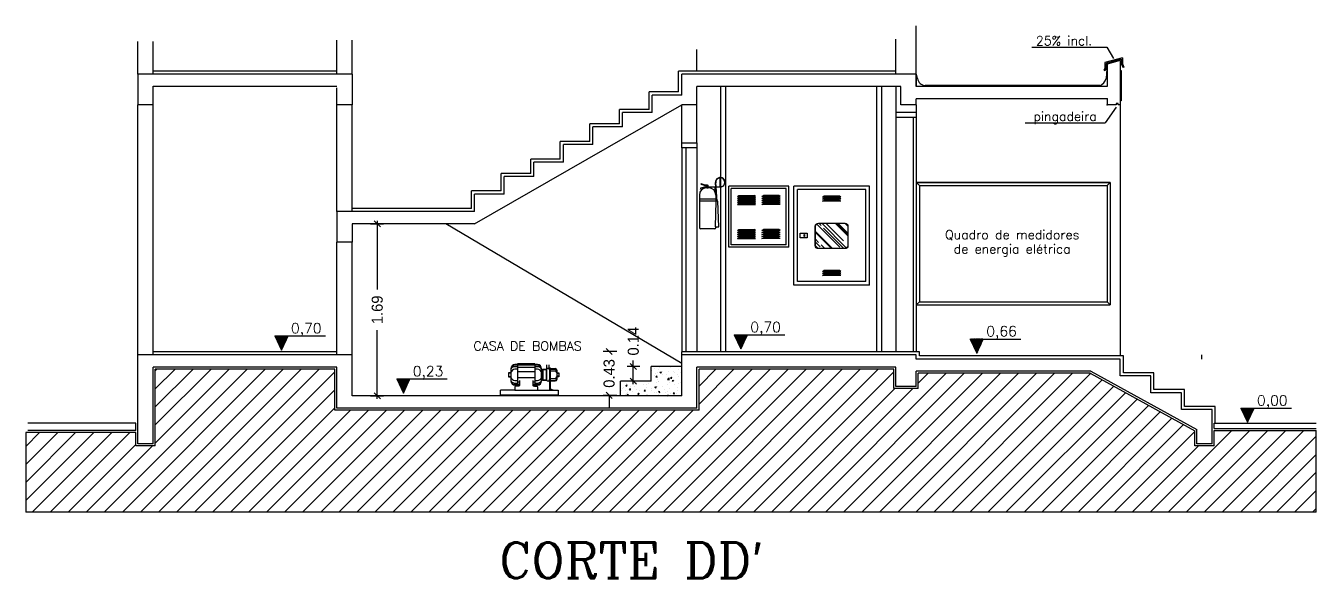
# Model space of a CAD drawing. Extents: x -18 to 75.6, y 22.6 to 43.7.
# Drawn here: x 12.22 to 24.87, y 24.54 to 29.95 of the extents above; entities that cross this region are included whole.
import ezdxf
from ezdxf.enums import TextEntityAlignment as Align

# ---------------------------------------------------------------- set-up
doc = ezdxf.new("R2010")
doc.units = 0
doc.header["$LTSCALE"] = 2
doc.layers.get('0').update_dxf_attribs({"linetype": 'CONTINUOUS'})
doc.layers.get('DEFPOINTS').update_dxf_attribs({"linetype": 'CONTINUOUS'})
for name, color, linetype in [('CONCRETO', 5, 'CONTINUOUS'), ('COTAS', 244, 'CONTINUOUS'), ('EQUIPAMENTOS', 1, 'CONTINUOUS'), ('ESQUADRIAS', 244, 'CONTINUOUS'), ('LAJE', 1, 'CONTINUOUS'), ('PAREDE', 7, 'CONTINUOUS'), ('PAREDECORTE', 3, 'CONTINUOUS'), ('PISO', 30, 'CONTINUOUS'), ('TELHADO', 30, 'CONTINUOUS'), ('TERRENOEMCORTE', 244, 'CONTINUOUS'), ('TEXTO', 1, 'CONTINUOUS'), ('VISTAL', 30, 'CONTINUOUS')]:
    doc.layers.add(name, color=color, linetype=linetype)
doc.styles.add('ROMANC', font='ROMANC.SHX')
doc.dimstyles.get("Standard").update_dxf_attribs({"dimtxt": 0.18, "dimasz": 0.18, "dimexe": 0.18, "dimexo": 0.0625, "dimgap": 0.09, "dimtad": 0, "dimtih": 1, "dimtoh": 1, "dimdec": 4, "dimzin": 0, "dimtxsty": 'STANDARD', "dimcen": 0.09, "dimazin": 3, "dimtfac": 1, "dimtdec": 4, "dimtofl": 0, "dimtmove": 0, "dimatfit": 3, "dimtolj": 1, "dimtzin": 0})

# ---------------------------------------------------------------- blocks, each defined once
blk = doc.blocks.new('*X3')
at = {"color": 0}
for p, q in [((191.8346, 96.81), (191.8357, 96.8112)), ((191.8352, 96.8088), (191.8375, 96.8112)), ((191.8357, 96.8076), (191.8392, 96.8112)), ((191.8363, 96.8064), (191.841, 96.8112)), ((191.8369, 96.8052), (191.8428, 96.8112)), ((191.8374, 96.804), (191.8445, 96.8112)), ((191.838, 96.8028), (191.8463, 96.8112)), ((191.8386, 96.8016), (191.8481, 96.8112)), ((191.8391, 96.8004), (191.8498, 96.8112)), ((191.8397, 96.7992), (191.8516, 96.8112)), ((191.8403, 96.798), (191.8534, 96.8112)), ((191.8408, 96.7968), (191.8551, 96.8112)), ((191.8414, 96.7956), (191.8569, 96.8112)), ((191.842, 96.7944), (191.8587, 96.8112)), ((191.8425, 96.7932), (191.8605, 96.8112)), ((191.8431, 96.792), (191.8622, 96.8112)), ((191.8436, 96.7908), (191.864, 96.8112)), ((191.8442, 96.7896), (191.8658, 96.8112)), ((191.8448, 96.7884), (191.8675, 96.8112)), ((191.8453, 96.7872), (191.8693, 96.8112)), ((191.8459, 96.786), (191.8711, 96.8112)), ((191.8465, 96.7848), (191.8728, 96.8112)), ((191.847, 96.7836), (191.8746, 96.8112)), ((191.8476, 96.7824), (191.8764, 96.8112)), ((191.8482, 96.7812), (191.8781, 96.8112)), ((191.8487, 96.78), (191.8799, 96.8112)), ((191.8493, 96.7788), (191.8817, 96.8112)), ((191.8499, 96.7776), (191.8834, 96.8112)), ((191.8504, 96.7764), (191.8852, 96.8112)), ((191.851, 96.7752), (191.887, 96.8112)), ((191.8516, 96.774), (191.8887, 96.8112)), ((191.8521, 96.7728), (191.8905, 96.8112)), ((191.8527, 96.7716), (191.8923, 96.8112)), ((191.8533, 96.7704), (191.894, 96.8112)), ((191.8538, 96.7692), (191.8958, 96.8112)), ((191.8544, 96.768), (191.8976, 96.8112)), ((191.855, 96.7668), (191.8972, 96.809)), ((191.8555, 96.7656), (191.8957, 96.8057)), ((191.8561, 96.7644), (191.8942, 96.8025)), ((191.8567, 96.7632), (191.8927, 96.7992)), ((191.8572, 96.762), (191.8913, 96.796)), ((191.8578, 96.7608), (191.8898, 96.7928)), ((191.8584, 96.7596), (191.8883, 96.7895)), ((191.8589, 96.7584), (191.8868, 96.7863)), ((191.8595, 96.7572), (191.8853, 96.783)), ((191.8601, 96.756), (191.8839, 96.7798)), ((191.8606, 96.7548), (191.8824, 96.7765)), ((191.8612, 96.7536), (191.8809, 96.7733)), ((191.8618, 96.7524), (191.8794, 96.77)), ((191.8623, 96.7512), (191.8779, 96.7668)), ((191.8629, 96.75), (191.8765, 96.7635)), ((191.8635, 96.7488), (191.875, 96.7603)), ((191.864, 96.7476), (191.8735, 96.757)), ((191.8646, 96.7464), (191.872, 96.7538)), ((191.8652, 96.7452), (191.8705, 96.7505)), ((191.8657, 96.744), (191.8691, 96.7473)), ((191.8663, 96.7428), (191.8676, 96.744))]:
    blk.add_line(p, q, dxfattribs=at)
blk = doc.blocks.new('*X1')
at = {"color": 0, "linetype": 'CONTINUOUS', "ltscale": 0.25}
for p, q in [((123.186, -120.782), (123.353, -120.949)), ((123.186, -120.792), (123.343, -120.949)), ((123.197, -120.708), (123.425, -120.936)), ((123.218, -120.702), (123.24, -120.724)), ((123.247, -120.702), (123.49, -120.944)), ((123.264, -120.748), (123.465, -120.949)), ((123.286, -120.702), (123.459, -120.875)), ((123.38, -120.702), (123.503, -120.824)), ((123.389, -120.702), (123.503, -120.816)), ((123.406, -120.702), (123.503, -120.799)), ((123.475, -120.702), (123.503, -120.73)), ((123.186, -120.858), (123.217, -120.889)), ((123.186, -120.886), (123.232, -120.932)), ((123.186, -120.923), (123.211, -120.949)), ((123.24, -120.912), (123.277, -120.949))]:
    blk.add_line(p, q, dxfattribs=at)
blk = doc.blocks.new('*X36')
at = {"color": 0, "ltscale": 0.2}
for p, q in [((18.356, 26.571), (18.356, 26.571)), ((18.385, 26.597), (18.385, 26.597)), ((18.427, 26.582), (18.427, 26.582)), ((18.435, 26.604), (18.435, 26.604)), ((18.463, 26.567), (18.463, 26.567)), ((18.51, 26.614), (18.51, 26.614)), ((18.516, 26.568), (18.516, 26.568)), ((18.543, 26.602), (18.543, 26.602)), ((18.62, 26.583), (18.62, 26.583)), ((18.105, 26.447), (18.105, 26.447)), ((18.206, 26.46), (18.206, 26.46)), ((18.279, 26.44), (18.279, 26.44)), ((18.302, 26.443), (18.302, 26.443)), ((18.316, 26.47), (18.316, 26.47)), ((18.329, 26.446), (18.329, 26.446)), ((18.382, 26.525), (18.382, 26.525)), ((18.397, 26.512), (18.407, 26.524)), ((18.397, 26.512), (18.409, 26.511)), ((18.398, 26.544), (18.398, 26.544)), ((18.405, 26.456), (18.405, 26.456)), ((18.409, 26.511), (18.407, 26.524)), ((18.413, 26.489), (18.413, 26.489)), ((18.415, 26.555), (18.415, 26.555)), ((18.418, 26.463), (18.418, 26.463)), ((18.423, 26.465), (18.423, 26.465)), ((18.437, 26.558), (18.451, 26.563)), ((18.437, 26.558), (18.447, 26.551)), ((18.447, 26.551), (18.451, 26.563)), ((18.458, 26.535), (18.458, 26.535)), ((18.505, 26.54), (18.505, 26.54)), ((18.512, 26.489), (18.527, 26.505)), ((18.512, 26.489), (18.529, 26.486)), ((18.514, 26.502), (18.514, 26.502)), ((18.529, 26.486), (18.527, 26.505)), ((18.53, 26.461), (18.53, 26.461)), ((18.531, 26.473), (18.531, 26.473)), ((18.535, 26.483), (18.535, 26.483)), ((18.54, 26.5), (18.55, 26.511)), ((18.54, 26.5), (18.552, 26.499)), ((18.552, 26.499), (18.55, 26.511)), ((18.556, 26.477), (18.57, 26.482)), ((18.556, 26.477), (18.566, 26.47)), ((18.566, 26.47), (18.57, 26.482)), ((18.57, 26.562), (18.57, 26.562)), ((18.582, 26.479), (18.582, 26.479)), ((18.583, 26.439), (18.583, 26.439)), ((18.584, 26.552), (18.584, 26.552)), ((18.612, 26.535), (18.612, 26.535)), ((18.615, 26.45), (18.615, 26.45)), ((18.618, 26.517), (18.618, 26.517)), ((18.634, 26.558), (18.634, 26.558)), ((18.637, 26.456), (18.637, 26.456)), ((18.064, 26.376), (18.064, 26.376)), ((18.068, 26.403), (18.068, 26.403)), ((18.077, 26.413), (18.077, 26.413)), ((18.1, 26.344), (18.1, 26.344)), ((18.101, 26.429), (18.115, 26.434)), ((18.101, 26.429), (18.111, 26.422)), ((18.103, 26.38), (18.103, 26.38)), ((18.106, 26.35), (18.106, 26.35)), ((18.111, 26.422), (18.115, 26.434)), ((18.112, 26.328), (18.127, 26.343)), ((18.116, 26.359), (18.116, 26.359)), ((18.129, 26.328), (18.127, 26.343)), ((18.138, 26.387), (18.148, 26.399)), ((18.138, 26.387), (18.15, 26.386)), ((18.15, 26.386), (18.148, 26.399)), ((18.153, 26.423), (18.153, 26.423)), ((18.171, 26.372), (18.171, 26.372)), ((18.185, 26.423), (18.185, 26.423)), ((18.204, 26.393), (18.204, 26.393)), ((18.213, 26.345), (18.213, 26.345)), ((18.22, 26.348), (18.234, 26.353)), ((18.22, 26.348), (18.23, 26.341)), ((18.227, 26.361), (18.227, 26.361)), ((18.23, 26.341), (18.234, 26.353)), ((18.233, 26.379), (18.233, 26.379)), ((18.277, 26.367), (18.277, 26.367)), ((18.277, 26.367), (18.277, 26.367)), ((18.281, 26.375), (18.291, 26.386)), ((18.281, 26.375), (18.293, 26.374)), ((18.293, 26.374), (18.291, 26.386)), ((18.305, 26.341), (18.305, 26.341)), ((18.308, 26.408), (18.308, 26.408)), ((18.319, 26.341), (18.319, 26.341)), ((18.35, 26.399), (18.35, 26.399)), ((18.353, 26.377), (18.353, 26.377)), ((18.384, 26.363), (18.384, 26.363)), ((18.388, 26.412), (18.402, 26.418)), ((18.388, 26.412), (18.398, 26.406)), ((18.398, 26.406), (18.402, 26.418)), ((18.408, 26.356), (18.408, 26.356)), ((18.41, 26.422), (18.41, 26.422)), ((18.425, 26.362), (18.434, 26.374)), ((18.425, 26.362), (18.437, 26.361)), ((18.426, 26.336), (18.426, 26.336)), ((18.426, 26.329), (18.426, 26.329)), ((18.437, 26.361), (18.434, 26.374)), ((18.466, 26.419), (18.466, 26.419)), ((18.479, 26.394), (18.479, 26.394)), ((18.491, 26.358), (18.491, 26.358)), ((18.508, 26.332), (18.522, 26.337)), ((18.508, 26.332), (18.514, 26.328)), ((18.509, 26.368), (18.509, 26.368)), ((18.511, 26.435), (18.511, 26.435)), ((18.518, 26.328), (18.522, 26.337)), ((18.529, 26.401), (18.529, 26.401)), ((18.533, 26.332), (18.533, 26.332)), ((18.543, 26.349), (18.543, 26.349)), ((18.552, 26.332), (18.552, 26.332)), ((18.568, 26.349), (18.578, 26.361)), ((18.568, 26.349), (18.58, 26.348)), ((18.58, 26.348), (18.578, 26.361)), ((18.598, 26.354), (18.598, 26.354)), ((18.605, 26.411), (18.605, 26.411)), ((18.613, 26.383), (18.613, 26.383))]:
    blk.add_line(p, q, dxfattribs=at)
blk = doc.blocks.new('_OBLIQUE')
at = {"color": 0, "linetype": 'BYBLOCK'}
blk.add_line((-0.5, -0.5), (0.5, 0.5), dxfattribs=at)
blk = doc.blocks.new('*D37')
at = {"color": 244, "linetype": 'BYBLOCK', "ltscale": 0.2}
for p, q in [((17.51, 26.614), (17.387, 26.614)), ((17.447, 26.614), (17.447, 26.674)), ((17.447, 26.441), (17.447, 26.614)), ((17.51, 26.471), (17.387, 26.471))]:
    blk.add_line(p, q, dxfattribs=at)
at = {"layer": 'DEFPOINTS', "color": 0, "linetype": 'BYBLOCK', "ltscale": 0.2}
for p in [(17.447, 26.614), (18.35, 26.614), (18.35, 26.471)]:
    blk.add_point(p, dxfattribs=at)
at = {"color": 244, "linetype": 'BYBLOCK', "ltscale": 0.2, "xscale": 0.06, "yscale": 0.06, "zscale": 0.06}
for p, rotation in [((17.447, 26.614), 90), ((17.447, 26.471), 270)]:
    blk.add_blockref('_OBLIQUE', p, dxfattribs=dict(at, rotation=rotation))
at = {"color": 30, "linetype": 'BYBLOCK', "ltscale": 0.2, "insert": (17.447, 26.863), "char_height": 0.108, "attachment_point": 5, "rotation": 90}
blk.add_mtext('\\A1;0.14', dxfattribs=at)
blk = doc.blocks.new('*D38')
at = {"color": 244, "linetype": 'BYBLOCK', "ltscale": 0.2}
for p, q in [((17.81, 26.758), (17.673, 26.758)), ((17.733, 26.758), (17.733, 26.758)), ((17.81, 26.328), (17.673, 26.328)), ((17.733, 26.328), (17.733, 26.208))]:
    blk.add_line(p, q, dxfattribs=at)
at = {"layer": 'DEFPOINTS', "color": 0, "linetype": 'BYBLOCK', "ltscale": 0.2}
for p in [(18.65, 26.758), (17.733, 26.328), (18.65, 26.328)]:
    blk.add_point(p, dxfattribs=at)
at = {"color": 244, "linetype": 'BYBLOCK', "ltscale": 0.2, "xscale": 0.06, "yscale": 0.06, "zscale": 0.06}
for p, rotation in [((17.733, 26.758), 270), ((17.733, 26.328), 90)]:
    blk.add_blockref('_OBLIQUE', p, dxfattribs=dict(at, rotation=rotation))
at = {"color": 30, "linetype": 'BYBLOCK', "ltscale": 0.2, "insert": (17.733, 26.543), "char_height": 0.108, "attachment_point": 5, "rotation": 90}
blk.add_mtext('\\A1;0.43', dxfattribs=at)
blk = doc.blocks.new('*D39')
at = {"color": 244, "linetype": 'BYBLOCK', "ltscale": 0.2}
for p, q in [((16.26, 28.013), (16.385, 28.013)), ((16.325, 28.043), (16.325, 27.368)), ((16.325, 26.298), (16.325, 26.972)), ((16.26, 26.328), (16.385, 26.328))]:
    blk.add_line(p, q, dxfattribs=at)
at = {"layer": 'DEFPOINTS', "color": 0, "linetype": 'BYBLOCK', "ltscale": 0.2}
for p in [(15.42, 28.013), (15.42, 26.328), (16.325, 26.328)]:
    blk.add_point(p, dxfattribs=at)
at = {"color": 244, "linetype": 'BYBLOCK', "ltscale": 0.2, "xscale": 0.06, "yscale": 0.06, "zscale": 0.06}
for p, rotation in [((16.325, 28.013), 90), ((16.325, 26.328), 270)]:
    blk.add_blockref('_OBLIQUE', p, dxfattribs=dict(at, rotation=rotation))
at = {"color": 30, "linetype": 'BYBLOCK', "ltscale": 0.2, "insert": (16.325, 27.17), "char_height": 0.108, "attachment_point": 5, "rotation": 90}
blk.add_mtext('\\A1;1.69', dxfattribs=at)
blk = doc.blocks.new('*X42')
at = {"color": 0, "ltscale": 0.2}
for p, q in [((12.99, 25.188), (14.39, 26.588)), ((13.167, 25.188), (14.567, 26.588)), ((13.344, 25.188), (14.744, 26.588)), ((13.49, 25.865), (14.213, 26.588)), ((13.49, 26.042), (14.036, 26.588)), ((13.49, 26.218), (13.86, 26.588)), ((13.49, 26.395), (13.683, 26.588)), ((13.49, 26.572), (13.506, 26.588)), ((13.52, 25.188), (14.92, 26.588)), ((13.697, 25.188), (15.097, 26.588)), ((17.94, 25.188), (19.34, 26.588)), ((18.116, 25.188), (19.516, 26.588)), ((18.293, 25.188), (19.693, 26.588)), ((18.47, 25.188), (19.87, 26.588)), ((18.647, 25.188), (20.047, 26.588)), ((18.82, 26.245), (19.163, 26.588)), ((18.82, 26.421), (18.986, 26.588)), ((18.824, 25.188), (20.224, 26.588)), ((19, 25.188), (20.4, 26.588)), ((19.177, 25.188), (20.577, 26.588)), ((13.874, 25.188), (15.25, 26.564)), ((19.354, 25.188), (20.73, 26.564)), ((19.884, 25.188), (21.244, 26.548)), ((20.061, 25.188), (21.421, 26.548)), ((20.238, 25.188), (21.598, 26.548)), ((20.415, 25.188), (21.775, 26.548)), ((20.591, 25.188), (21.951, 26.548)), ((20.768, 25.188), (22.128, 26.548)), ((20.945, 25.188), (22.305, 26.548)), ((20.97, 26.45), (21.067, 26.548)), ((21.122, 25.188), (22.482, 26.548)), ((21.298, 25.188), (22.658, 26.547)), ((21.475, 25.188), (22.772, 26.484)), ((14.051, 25.188), (15.25, 26.387)), ((19.531, 25.188), (20.741, 26.398)), ((19.707, 25.188), (20.917, 26.398)), ((21.652, 25.188), (22.886, 26.421)), ((21.829, 25.188), (23, 26.358)), ((14.227, 25.188), (15.25, 26.211)), ((14.404, 25.188), (15.404, 26.188)), ((14.581, 25.188), (15.581, 26.188)), ((14.758, 25.188), (15.758, 26.188)), ((14.934, 25.188), (15.934, 26.188)), ((15.111, 25.188), (16.111, 26.188)), ((15.288, 25.188), (16.288, 26.188)), ((15.465, 25.188), (16.465, 26.188)), ((15.642, 25.188), (16.642, 26.188)), ((15.818, 25.188), (16.818, 26.188)), ((15.995, 25.188), (16.995, 26.188)), ((16.172, 25.188), (17.172, 26.188)), ((16.349, 25.188), (17.349, 26.188)), ((16.525, 25.188), (17.525, 26.188)), ((16.702, 25.188), (17.702, 26.188)), ((16.879, 25.188), (17.879, 26.188)), ((17.056, 25.188), (18.056, 26.188)), ((17.233, 25.188), (18.233, 26.188)), ((17.409, 25.188), (18.409, 26.188)), ((17.586, 25.188), (18.586, 26.188)), ((17.763, 25.188), (18.763, 26.188)), ((22.006, 25.188), (23.114, 26.296)), ((22.182, 25.188), (23.228, 26.233)), ((22.359, 25.188), (23.342, 26.17)), ((22.536, 25.188), (23.456, 26.108)), ((12.22, 25.302), (12.886, 25.968)), ((12.22, 25.479), (12.709, 25.968)), ((12.22, 25.655), (12.533, 25.968)), ((12.22, 25.832), (12.356, 25.968)), ((12.283, 25.188), (13.063, 25.968)), ((12.46, 25.188), (13.24, 25.968)), ((22.713, 25.188), (23.57, 26.045)), ((22.889, 25.188), (23.68, 25.979)), ((23.243, 25.188), (24.043, 25.988)), ((23.42, 25.188), (24.22, 25.988)), ((23.597, 25.188), (24.397, 25.988)), ((23.773, 25.188), (24.573, 25.988)), ((23.95, 25.188), (24.75, 25.988)), ((12.636, 25.188), (13.3, 25.852)), ((12.813, 25.188), (13.463, 25.838)), ((23.066, 25.188), (23.716, 25.838)), ((24.127, 25.188), (24.87, 25.931)), ((24.304, 25.188), (24.87, 25.754)), ((24.48, 25.188), (24.87, 25.578)), ((24.657, 25.188), (24.87, 25.401)), ((24.834, 25.188), (24.87, 25.224))]:
    blk.add_line(p, q, dxfattribs=at)

msp = doc.modelspace()

# ---------------------------------------------------------------- linework, layer by layer
at = {"layer": 'CONCRETO', "color": 5, "linetype": 'CONTINUOUS', "ltscale": 0.3}
for p, q in [((22.95, 29.612), (22.82, 29.578)), ((22.95, 29.612), (22.95, 29.178)), ((20.95, 29.478), (20.95, 29.358)), ((22.82, 29.578), (22.82, 29.358)), ((22.82, 29.358), (20.95, 29.358)), ((22.82, 29.238), (20.95, 29.238)), ((22.82, 29.238), (22.82, 29.178)), ((22.91, 29.178), (22.82, 29.178)), ((22.95, 29.178), (22.93, 29.178)), ((16.62, 28.133), (16.62, 28.305))]:
    msp.add_line(p, q, dxfattribs=at)
at = {"layer": 'CONCRETO', "color": 5, "ltscale": 0.2}
for p, q in [((15.42, 29.478), (13.32, 29.478)), ((13.32, 29.478), (13.32, 29.178)), ((15.42, 29.478), (15.42, 29.178)), ((20.95, 29.478), (18.65, 29.478)), ((18.65, 29.275), (18.65, 29.478)), ((20.95, 29.358), (20.95, 29.478)), ((13.47, 29.178), (13.47, 29.361)), ((15.27, 29.358), (13.47, 29.358)), ((20.8, 29.358), (18.8, 29.358)), ((18.8, 29.178), (18.8, 29.358)), ((20.8, 29.178), (20.8, 29.358)), ((15.27, 29.178), (15.27, 29.345)), ((18.65, 29.275), (18.36, 29.275)), ((18.36, 29.103), (18.36, 29.275)), ((20.95, 29.178), (20.95, 29.238)), ((13.47, 29.178), (13.32, 29.178)), ((15.42, 29.178), (15.27, 29.178)), ((16.62, 28.013), (18.65, 29.178)), ((18.36, 29.103), (18.07, 29.103)), ((18.07, 28.962), (18.07, 29.103)), ((18.8, 29.178), (18.65, 29.178)), ((20.75, 29.108), (20.75, 29.058)), ((20.75, 29.108), (20.95, 29.108)), ((20.95, 29.178), (20.8, 29.178)), ((20.95, 29.108), (20.95, 29.058)), ((20.75, 29.058), (20.95, 29.058)), ((18.07, 28.962), (17.78, 28.962)), ((17.78, 28.79), (17.78, 28.962)), ((17.78, 28.79), (17.49, 28.79)), ((17.49, 28.618), (17.49, 28.79)), ((17.49, 28.618), (17.2, 28.618)), ((17.2, 28.477), (17.2, 28.618)), ((17.2, 28.477), (16.91, 28.477)), ((16.91, 28.305), (16.91, 28.477)), ((16.91, 28.305), (16.62, 28.305)), ((16.62, 28.133), (16.62, 28.305)), ((15.27, 28.133), (15.27, 27.833)), ((16.62, 28.133), (15.27, 28.133)), ((16.62, 28.013), (15.42, 28.013)), ((15.42, 28.013), (15.42, 27.833)), ((15.42, 27.833), (15.27, 27.833)), ((13.32, 25.858), (13.32, 26.728)), ((15.42, 26.728), (13.32, 26.728)), ((15.42, 26.328), (15.42, 26.728)), ((20.95, 26.728), (18.65, 26.728)), ((18.65, 26.328), (18.65, 26.728)), ((20.95, 26.688), (20.95, 26.728)), ((23.75, 26.688), (23.75, 26.728)), ((13.47, 25.858), (13.47, 26.608)), ((15.27, 26.608), (13.47, 26.608)), ((15.27, 26.208), (15.27, 26.608)), ((18.35, 26.471), (18.35, 26.614)), ((18.65, 26.614), (18.35, 26.614)), ((20.75, 26.608), (18.8, 26.608)), ((18.8, 26.208), (18.8, 26.608)), ((20.75, 26.418), (20.75, 26.608)), ((22.95, 26.688), (20.95, 26.688)), ((22.661, 26.568), (20.95, 26.568)), ((20.95, 26.418), (20.95, 26.568)), ((22.661, 26.568), (23.7, 25.996)), ((22.95, 26.523), (22.95, 26.688)), ((18.05, 26.328), (18.05, 26.471)), ((18.35, 26.471), (18.05, 26.471)), ((23.25, 26.523), (22.95, 26.523)), ((23.25, 26.358), (23.25, 26.523)), ((18.65, 26.328), (15.42, 26.328)), ((20.95, 26.418), (20.75, 26.418)), ((23.55, 26.358), (23.25, 26.358)), ((23.55, 26.193), (23.55, 26.358)), ((18.8, 26.208), (15.27, 26.208)), ((23.85, 26.193), (23.55, 26.193)), ((23.85, 25.858), (23.85, 26.193)), ((23.7, 25.858), (23.7, 25.996)), ((13.47, 25.858), (13.32, 25.858)), ((23.85, 25.858), (23.7, 25.858))]:
    msp.add_line(p, q, dxfattribs=at)
at = {"layer": 'CONCRETO', "linetype": 'CONTINUOUS', "ltscale": 0.3}
for p, q in [((22.91, 29.193), (22.91, 29.178)), ((22.93, 29.193), (22.91, 29.193)), ((22.93, 29.178), (22.93, 29.193))]:
    msp.add_line(p, q, dxfattribs=at)
at = {"layer": 'CONCRETO', "linetype": 'CONTINUOUS', "ltscale": 0.2}
for p, q in [((18.65, 28.758), (18.65, 28.808)), ((18.65, 28.808), (18.8, 28.808)), ((18.8, 28.758), (18.65, 28.758)), ((18.8, 28.808), (18.8, 28.758))]:
    msp.add_line(p, q, dxfattribs=at)
at = {"layer": 'CONCRETO', "color": 5, "linetype": 'BYBLOCK', "ltscale": 0.3}
for p in [(22.82, 29.238), (22.82, 29.178), (22.82, 29.178)]:
    msp.add_point(p, dxfattribs=at)
at = {"layer": 'COTAS', "color": 244, "linetype": 'CONTINUOUS', "ltscale": 0.3}
msp.add_line((22.018, 29.003), (22.803, 29.003), dxfattribs=at)
at = {"layer": 'COTAS', "color": 244, "ltscale": 0.2}
for p, q in [((14.663, 26.914), (15.157, 26.914)), ((14.663, 26.914), (14.728, 26.776)), ((14.728, 26.776), (14.791, 26.914)), ((19.166, 26.925), (19.231, 26.787)), ((19.166, 26.925), (19.66, 26.925)), ((19.231, 26.787), (19.294, 26.925)), ((21.479, 26.884), (21.544, 26.746)), ((21.479, 26.884), (21.974, 26.884)), ((21.544, 26.746), (21.607, 26.884)), ((15.857, 26.493), (16.352, 26.493)), ((15.857, 26.493), (15.922, 26.355)), ((15.922, 26.355), (15.986, 26.494)), ((24.132, 26.206), (24.627, 26.206)), ((24.132, 26.206), (24.198, 26.068)), ((24.198, 26.068), (24.261, 26.207))]:
    msp.add_line(p, q, dxfattribs=at)
at = {"layer": 'DEFPOINTS', "color": 0, "linetype": 'BYBLOCK', "ltscale": 0.3}
for p in [(20.95, 29.478), (22.82, 29.578), (20.95, 29.358)]:
    msp.add_point(p, dxfattribs=at)
at = {"layer": 'EQUIPAMENTOS', "color": 244, "linetype": 'CONTINUOUS', "ltscale": 0.3}
msp.add_line((22.082, 29.745), (22.817, 29.745), dxfattribs=at)
at = {"layer": 'EQUIPAMENTOS', "color": 30, "ltscale": 0.2}
for p, q in [((22.749, 29.367), (21.038, 29.367)), ((20.95, 28.418), (20.95, 27.218)), ((20.95, 28.418), (22.85, 28.418)), ((20.98, 28.388), (20.95, 28.418)), ((20.98, 28.388), (20.98, 27.248)), ((20.98, 28.388), (22.82, 28.388)), ((22.82, 28.388), (22.85, 28.418)), ((22.82, 28.388), (22.82, 27.248)), ((22.85, 28.418), (22.85, 27.218)), ((20.98, 27.248), (20.95, 27.218)), ((20.95, 27.218), (22.85, 27.218)), ((20.95, 27.218), (22.85, 27.218)), ((20.98, 27.248), (22.82, 27.248)), ((22.82, 27.248), (22.85, 27.218))]:
    msp.add_line(p, q, dxfattribs=at)
at = {"layer": 'EQUIPAMENTOS', "color": 244, "linetype": 'CONTINUOUS', "ltscale": 0.25}
for p, q in [((16.976, 26.593), (16.976, 26.473)), ((17.04, 26.633), (17.016, 26.633)), ((17.04, 26.628), (17.016, 26.628)), ((17.04, 26.613), (17.016, 26.613)), ((17.04, 26.588), (17.016, 26.588)), ((17.04, 26.636), (17.04, 26.422)), ((17.206, 26.642), (17.046, 26.642)), ((17.206, 26.638), (17.046, 26.638)), ((17.206, 26.627), (17.046, 26.627)), ((17.206, 26.605), (17.046, 26.605)), ((17.212, 26.636), (17.212, 26.429)), ((17.237, 26.633), (17.212, 26.633)), ((17.237, 26.628), (17.212, 26.628)), ((17.237, 26.613), (17.212, 26.613)), ((17.237, 26.588), (17.212, 26.588)), ((17.277, 26.473), (17.277, 26.593)), ((17.277, 26.582), (17.284, 26.582)), ((17.284, 26.583), (17.284, 26.485)), ((17.288, 26.582), (17.288, 26.486)), ((17.289, 26.588), (17.319, 26.588)), ((17.29, 26.584), (17.318, 26.584)), ((17.32, 26.582), (17.32, 26.486)), ((17.324, 26.583), (17.324, 26.485)), ((17.326, 26.583), (17.326, 26.485)), ((17.328, 26.59), (17.328, 26.631)), ((17.351, 26.59), (17.351, 26.631)), ((17.353, 26.583), (17.353, 26.485)), ((17.364, 26.594), (17.411, 26.594)), ((17.364, 26.589), (17.411, 26.589)), ((17.364, 26.572), (17.411, 26.572)), ((17.426, 26.579), (17.426, 26.489)), ((16.954, 26.553), (16.954, 26.513)), ((16.975, 26.553), (16.954, 26.553)), ((16.975, 26.548), (16.954, 26.548)), ((16.954, 26.518), (16.975, 26.518)), ((16.954, 26.513), (16.975, 26.513)), ((17.016, 26.478), (17.04, 26.478)), ((17.016, 26.453), (17.04, 26.453)), ((17.206, 26.561), (17.046, 26.561)), ((17.206, 26.504), (17.046, 26.504)), ((17.06, 26.46), (17.046, 26.46)), ((17.06, 26.477), (17.06, 26.429)), ((17.192, 26.477), (17.192, 26.429)), ((17.206, 26.46), (17.192, 26.46)), ((17.212, 26.478), (17.237, 26.478)), ((17.212, 26.453), (17.237, 26.453)), ((17.277, 26.485), (17.284, 26.485)), ((17.289, 26.48), (17.319, 26.48)), ((17.29, 26.484), (17.318, 26.484)), ((17.355, 26.47), (17.355, 26.383)), ((17.36, 26.47), (17.36, 26.396)), ((17.364, 26.496), (17.411, 26.496)), ((17.364, 26.479), (17.411, 26.479)), ((17.364, 26.474), (17.411, 26.474)), ((17.426, 26.554), (17.447, 26.554)), ((17.426, 26.549), (17.447, 26.549)), ((17.447, 26.519), (17.426, 26.519)), ((17.447, 26.514), (17.426, 26.514)), ((17.447, 26.554), (17.447, 26.514)), ((17.016, 26.438), (17.04, 26.438)), ((17.016, 26.433), (17.04, 26.433)), ((17.016, 26.416), (17.016, 26.383)), ((17.055, 26.422), (17.022, 26.422)), ((17.06, 26.438), (17.046, 26.438)), ((17.06, 26.427), (17.046, 26.427)), ((17.206, 26.438), (17.192, 26.438)), ((17.206, 26.427), (17.192, 26.427)), ((17.206, 26.423), (17.198, 26.423)), ((17.206, 26.423), (17.231, 26.423)), ((17.212, 26.438), (17.237, 26.438)), ((17.212, 26.433), (17.237, 26.433)), ((17.237, 26.417), (17.237, 26.383)), ((17.36, 26.396), (17.388, 26.387)), ((17.388, 26.387), (17.388, 26.383))]:
    msp.add_line(p, q, dxfattribs=at)
at = {"layer": 'EQUIPAMENTOS', "linetype": 'CONTINUOUS', "ltscale": 0.25}
for p, q in [((16.874, 26.333), (16.874, 26.383)), ((17.016, 26.383), (16.874, 26.383)), ((17.44, 26.333), (16.874, 26.333)), ((17.016, 26.383), (17.296, 26.383)), ((17.296, 26.383), (17.346, 26.383)), ((17.346, 26.383), (17.44, 26.383)), ((17.44, 26.383), (17.44, 26.333))]:
    msp.add_line(p, q, dxfattribs=at)
for points in [[(19.96, 27.8), (19.96, 27.99, -0.414214), (19.99, 28.02), (20.25, 28.02, -0.414214), (20.28, 27.99), (20.28, 27.8, -0.414214), (20.25, 27.77), (19.99, 27.77, -0.414214)], [(19.962, 27.8), (19.962, 27.99, -0.414214), (19.99, 28.019), (20.25, 28.019, -0.414214), (20.279, 27.99), (20.279, 27.8, -0.414214), (20.25, 27.772), (19.99, 27.772, -0.414214)]]:
    msp.add_lwpolyline(points, format="xyb", close=True, dxfattribs=at)
for points in [[(19.811, 27.877), (19.811, 27.922), (19.881, 27.922), (19.881, 27.877)], [(19.85, 27.89), (19.85, 27.908), (19.853, 27.908), (19.853, 27.89)]]:
    msp.add_lwpolyline(points, close=True, dxfattribs=at)
at = {"layer": 'EQUIPAMENTOS', "color": 244, "linetype": 'CONTINUOUS', "ltscale": 0.25}
msp.add_lwpolyline([(17.364, 26.47), (17.364, 26.597), (17.355, 26.597), (17.355, 26.47)], close=True, dxfattribs=at)
for centre, radius, start, end in [((17.011, 26.576), 0.0363, 83.4082, 174.8163), ((17.018, 26.544), 0.0437, 92.8531, 166.4417), ((17.016, 26.593), 0.04, 90, 180), ((17.014, 26.589), 0.0385, 87.4957, 174.8762), ((17.046, 26.636), 0.006, 90, 180), ((17.206, 26.636), 0.006, 360, 90), ((17.237, 26.593), 0.04, 0, 90), ((17.238, 26.589), 0.0385, 5.1238, 92.5043), ((17.241, 26.576), 0.0363, 8.832, 96.5918), ((17.235, 26.544), 0.0437, 13.5583, 87.1469), ((17.289, 26.583), 0.005, 90, 180), ((17.29, 26.582), 0.002, 90, 180), ((17.318, 26.582), 0.002, 0, 90), ((17.319, 26.583), 0.005, 0, 90), ((17.34, 26.583), 0.0137, 355.7179, 184.2821), ((17.411, 26.579), 0.015, 0, 90), ((17.411, 26.574), 0.0149, 9.8228, 91.1711), ((17.406, 26.552), 0.0204, 8.798, 75.6945), ((17.018, 26.521), 0.0437, 193.5583, 267.1469), ((17.011, 26.489), 0.0363, 185.1837, 276.5918), ((17.014, 26.476), 0.0385, 185.1238, 272.5043), ((17.016, 26.473), 0.04, 180, 270), ((17.235, 26.521), 0.0437, 272.8531, 346.4417), ((17.241, 26.489), 0.0363, 263.4082, 354.8163), ((17.238, 26.476), 0.0385, 267.4957, 354.8762), ((17.237, 26.473), 0.04, 270, 0), ((17.289, 26.485), 0.005, 180, 270), ((17.29, 26.486), 0.002, 180, 270), ((17.318, 26.486), 0.002, 270, 0), ((17.319, 26.485), 0.005, 270, 0), ((17.34, 26.485), 0.0137, 175.7179, 4.2821), ((17.406, 26.516), 0.0204, 284.3055, 351.202), ((17.411, 26.494), 0.0149, 268.8289, 350.1772), ((17.411, 26.489), 0.015, 270, 0), ((17.022, 26.416), 0.006, 90, 180), ((17.054, 26.428), 0.006, 270, 0), ((17.198, 26.429), 0.006, 180, 270), ((17.206, 26.429), 0.006, 270, 360), ((17.231, 26.417), 0.006, 0, 90)]:
    msp.add_arc(centre, radius, start, end, dxfattribs=at)
at = {"layer": 'ESQUADRIAS', "color": 30, "ltscale": 0.2}
for p, q in [((20.56, 29.358), (20.56, 26.758)), ((20.61, 29.358), (20.61, 26.758))]:
    msp.add_line(p, q, dxfattribs=at)
at = {"layer": 'ESQUADRIAS', "color": 1, "ltscale": 0.2}
msp.add_line((20.75, 29.058), (20.75, 26.758), dxfattribs=at)
at = {"layer": 'ESQUADRIAS', "color": 5, "ltscale": 0.2}
for p, q in [((20.92, 29.058), (20.92, 26.758)), ((20.95, 29.058), (20.95, 26.758))]:
    msp.add_line(p, q, dxfattribs=at)
at = {"layer": 'ESQUADRIAS', "color": 1, "linetype": 'CONTINUOUS', "ltscale": 0.25}
for p, q in [((18.65, 28.758), (18.65, 26.758)), ((18.692, 28.758), (18.692, 26.758))]:
    msp.add_line(p, q, dxfattribs=at)
at = {"layer": 'ESQUADRIAS', "linetype": 'CONTINUOUS', "ltscale": 0.25}
msp.add_line((18.8, 28.758), (18.8, 26.758), dxfattribs=at)
at = {"layer": 'LAJE', "color": 30, "linetype": 'CONTINUOUS', "ltscale": 0.3}
for p, q in [((22.97, 29.638), (22.8, 29.593)), ((22.96, 29.625), (22.81, 29.585)), ((22.96, 29.625), (22.96, 29.58)), ((22.97, 29.638), (22.97, 29.582)), ((20.95, 29.478), (20.96, 29.438)), ((22.8, 29.593), (22.8, 29.538)), ((22.81, 29.585), (22.81, 29.535)), ((22.82, 29.578), (22.81, 29.438))]:
    msp.add_line(p, q, dxfattribs=at)
for centre, radius, start, end in [((21.045, 29.452), 0.0853, 189.6051, 265.5272), ((22.702, 29.47), 0.114, 294.486, 343.2975)]:
    msp.add_arc(centre, radius, start, end, dxfattribs=at)
at = {"layer": 'PAREDE', "color": 244, "ltscale": 0.2}
msp.add_line((18.8, 29.508), (18.8, 29.721), dxfattribs=at)
at = {"layer": 'PAREDE', "color": 30, "linetype": 'CONTINUOUS', "ltscale": 0.3}
for p, q in [((19.03, 29.358), (19.03, 26.758)), ((19.08, 29.358), (19.08, 26.758))]:
    msp.add_line(p, q, dxfattribs=at)
at = {"layer": 'PAREDE', "color": 30, "ltscale": 0.2}
msp.add_line((22.95, 29.238), (22.95, 26.718), dxfattribs=at)
at = {"layer": 'PAREDE', "color": 5, "ltscale": 0.2}
msp.add_line((18.65, 26.643), (16.337, 28.013), dxfattribs=at)
at = {"layer": 'PAREDE', "linetype": 'CONTINUOUS', "ltscale": 0.3}
msp.add_lwpolyline([(22.954, 29.217), (22.954, 29.517), (22.958, 29.517), (22.958, 29.217)], close=True, dxfattribs=at)
at = {"layer": 'PAREDECORTE', "color": 3, "ltscale": 0.2}
for p, q in [((20.95, 29.478), (20.95, 29.953)), ((13.32, 29.478), (13.32, 29.799)), ((13.47, 29.478), (13.47, 29.799)), ((15.27, 29.478), (15.27, 29.812)), ((15.42, 29.478), (15.42, 29.812)), ((20.75, 29.478), (20.75, 29.824)), ((20.75, 29.358), (20.75, 29.108)), ((13.32, 26.728), (13.32, 29.178)), ((13.47, 26.728), (13.47, 29.178)), ((15.27, 28.133), (15.27, 29.178)), ((15.42, 28.133), (15.42, 29.178)), ((20.95, 29.178), (20.95, 29.108)), ((15.27, 26.728), (15.27, 27.833)), ((15.42, 26.728), (15.42, 27.833))]:
    msp.add_line(p, q, dxfattribs=at)
at = {"layer": 'PAREDECORTE', "linetype": 'CONTINUOUS', "ltscale": 0.25}
for p, q in [((18.65, 28.808), (18.65, 29.178)), ((18.8, 28.808), (18.8, 29.178))]:
    msp.add_line(p, q, dxfattribs=at)
at = {"layer": 'PISO', "color": 30, "ltscale": 0.2}
for p, q in [((15.27, 29.508), (13.47, 29.508)), ((20.75, 29.508), (18.62, 29.508)), ((18.62, 29.305), (18.62, 29.508)), ((18.62, 29.305), (18.33, 29.305)), ((18.33, 29.133), (18.33, 29.305)), ((18.33, 29.133), (18.04, 29.133)), ((18.04, 28.992), (18.04, 29.133)), ((18.04, 28.992), (17.75, 28.992)), ((17.75, 28.82), (17.75, 28.992)), ((17.75, 28.82), (17.46, 28.82)), ((17.46, 28.648), (17.46, 28.82)), ((17.46, 28.648), (17.17, 28.648)), ((17.17, 28.507), (17.17, 28.648)), ((17.17, 28.507), (16.88, 28.507)), ((16.88, 28.335), (16.88, 28.507)), ((22.85, 28.418), (20.95, 28.418)), ((16.88, 28.335), (16.59, 28.335)), ((16.59, 28.163), (15.42, 28.163)), ((15.27, 26.758), (13.47, 26.758)), ((20.98, 26.758), (18.65, 26.758)), ((18.65, 26.728), (18.65, 26.758)), ((20.98, 26.718), (20.98, 26.758)), ((22.98, 26.718), (20.98, 26.718)), ((22.98, 26.553), (22.98, 26.718)), ((23.28, 26.553), (22.98, 26.553)), ((23.28, 26.388), (23.28, 26.553)), ((23.58, 26.388), (23.28, 26.388)), ((23.58, 26.223), (23.58, 26.388)), ((23.88, 26.223), (23.58, 26.223)), ((23.88, 26.058), (23.88, 26.223))]:
    msp.add_line(p, q, dxfattribs=at)
at = {"layer": 'PISO', "color": 30, "linetype": 'CONTINUOUS', "ltscale": 0.3}
for p, q in [((22.8, 29.538), (22.79, 29.52)), ((22.79, 29.52), (22.799, 29.515)), ((22.81, 29.535), (22.799, 29.515)), ((22.96, 29.58), (22.977, 29.544)), ((22.97, 29.582), (22.986, 29.548)), ((22.986, 29.548), (22.977, 29.544)), ((16.59, 28.163), (16.59, 28.335))]:
    msp.add_line(p, q, dxfattribs=at)
at = {"layer": 'PISO', "color": 30, "linetype": 'CONTINUOUS', "ltscale": 0.25}
for p, q in [((20.491, 28.383), (19.751, 28.383)), ((20.456, 28.348), (19.786, 28.348)), ((20.491, 27.413), (19.751, 27.413)), ((20.456, 27.448), (19.786, 27.448))]:
    msp.add_line(p, q, dxfattribs=at)
at = {"layer": 'TELHADO', "linetype": 'CONTINUOUS', "ltscale": 0.3}
for p, q in [((18.915, 28.365), (18.894, 28.365)), ((18.824, 28.295), (18.824, 27.975)), ((18.986, 28.234), (18.977, 27.983)), ((18.985, 28.295), (18.985, 28.191)), ((19.005, 28.234), (18.986, 28.234)), ((19.013, 27.983), (19.005, 28.234)), ((18.975, 27.965), (18.834, 27.965)), ((18.977, 27.983), (19.013, 27.983)), ((18.985, 27.983), (18.985, 27.975))]:
    msp.add_line(p, q, dxfattribs=at)
for centre, radius, start, end in [((18.894, 28.295), 0.07, 90, 180), ((18.915, 28.295), 0.07, 0, 90), ((18.834, 27.975), 0.01, 180, 270), ((18.975, 27.975), 0.01, 270, 360)]:
    msp.add_arc(centre, radius, start, end, dxfattribs=at)
at = {"layer": 'TERRENOEMCORTE', "color": 244, "linetype": 'CONTINUOUS', "ltscale": 0.2}
for p, q in [((13.49, 25.838), (13.49, 26.588)), ((15.25, 26.588), (13.49, 26.588)), ((15.25, 26.188), (15.25, 26.588)), ((18.82, 26.188), (18.82, 26.588)), ((18.82, 26.188), (15.25, 26.188)), ((13.3, 25.968), (12.22, 25.968)), ((13.3, 25.838), (13.3, 25.968)), ((13.49, 25.838), (13.3, 25.838)), ((24.87, 25.188), (12.22, 25.188))]:
    msp.add_line(p, q, dxfattribs=at)
at = {"layer": 'TERRENOEMCORTE', "color": 244, "ltscale": 0.2}
for p, q in [((20.73, 26.588), (18.82, 26.588)), ((20.73, 26.398), (20.73, 26.588)), ((22.656, 26.548), (20.97, 26.548)), ((20.97, 26.398), (20.97, 26.548)), ((22.656, 26.548), (23.68, 25.984)), ((20.97, 26.398), (20.73, 26.398)), ((12.22, 25.968), (12.22, 25.188)), ((13.3, 26.058), (12.24, 26.058)), ((13.3, 25.988), (12.24, 25.988)), ((13.3, 25.988), (13.3, 26.058)), ((23.68, 25.838), (23.68, 25.984)), ((23.87, 26.058), (24.87, 26.058)), ((23.87, 26.008), (23.87, 26.058)), ((23.87, 26.008), (24.87, 26.008)), ((23.87, 25.838), (23.87, 25.988)), ((23.87, 25.988), (24.87, 25.988)), ((24.87, 25.188), (24.87, 25.988)), ((23.87, 25.838), (23.68, 25.838))]:
    msp.add_line(p, q, dxfattribs=at)
at = {"layer": 'TEXTO', "color": 244, "ltscale": 0.2}
for p, q in [((22.817, 29.745), (22.884, 29.634)), ((22.91, 29.156), (22.803, 29.003))]:
    msp.add_line(p, q, dxfattribs=at)
at = {"layer": 'VISTAL', "linetype": 'CONTINUOUS', "ltscale": 0.3}
for p, q in [((19.027, 28.377), (19.027, 28.464)), ((18.897, 28.378), (18.835, 28.361)), ((18.835, 28.361), (18.836, 28.354)), ((18.836, 28.354), (18.838, 28.359)), ((18.897, 28.374), (18.838, 28.359)), ((18.841, 28.406), (18.839, 28.403)), ((18.839, 28.403), (18.869, 28.391)), ((18.871, 28.396), (18.841, 28.406)), ((18.869, 28.391), (18.899, 28.387)), ((18.902, 28.392), (18.871, 28.396)), ((18.902, 28.392), (18.908, 28.392)), ((18.908, 28.392), (18.91, 28.387)), ((18.923, 28.377), (18.984, 28.377)), ((18.923, 28.374), (18.985, 28.374)), ((18.977, 28.327), (18.977, 28.374)), ((18.995, 28.232), (18.981, 28.418)), ((18.998, 28.232), (18.984, 28.42)), ((18.987, 28.377), (19.027, 28.377)), ((18.988, 28.374), (19.027, 28.374)), ((18.985, 28.255), (18.824, 28.255)), ((18.985, 28.236), (18.824, 28.236))]:
    msp.add_line(p, q, dxfattribs=at)
at = {"layer": 'VISTAL', "linetype": 'CONTINUOUS', "ltscale": 0.25}
for p, q in [((19.111, 27.783), (19.111, 28.383)), ((19.701, 28.383), (19.111, 28.383)), ((19.136, 27.808), (19.136, 28.358)), ((19.676, 28.358), (19.136, 28.358)), ((19.676, 27.808), (19.676, 28.358)), ((19.701, 27.783), (19.701, 28.383)), ((19.751, 27.413), (19.751, 28.383)), ((19.786, 27.448), (19.786, 28.348)), ((20.456, 27.448), (20.456, 28.348)), ((20.491, 27.413), (20.491, 28.383)), ((19.196, 28.282), (19.21, 28.291)), ((19.196, 28.282), (19.375, 28.282)), ((19.196, 28.262), (19.21, 28.271)), ((19.196, 28.262), (19.375, 28.262)), ((19.196, 28.242), (19.21, 28.251)), ((19.196, 28.242), (19.375, 28.242)), ((19.196, 28.222), (19.21, 28.231)), ((19.196, 28.222), (19.375, 28.222)), ((19.196, 28.202), (19.21, 28.211)), ((19.21, 28.291), (19.361, 28.291)), ((19.21, 28.271), (19.361, 28.271)), ((19.21, 28.251), (19.361, 28.251)), ((19.21, 28.231), (19.361, 28.231)), ((19.21, 28.211), (19.361, 28.211)), ((19.375, 28.282), (19.361, 28.291)), ((19.375, 28.262), (19.361, 28.271)), ((19.375, 28.242), (19.361, 28.251)), ((19.375, 28.222), (19.361, 28.231)), ((19.375, 28.202), (19.361, 28.211)), ((19.437, 28.282), (19.451, 28.291)), ((19.616, 28.282), (19.437, 28.282)), ((19.437, 28.262), (19.451, 28.271)), ((19.616, 28.262), (19.437, 28.262)), ((19.437, 28.242), (19.451, 28.251)), ((19.616, 28.242), (19.437, 28.242)), ((19.437, 28.222), (19.451, 28.231)), ((19.616, 28.222), (19.437, 28.222)), ((19.437, 28.202), (19.451, 28.211)), ((19.602, 28.291), (19.451, 28.291)), ((19.602, 28.271), (19.451, 28.271)), ((19.602, 28.251), (19.451, 28.251)), ((19.602, 28.231), (19.451, 28.231)), ((19.602, 28.211), (19.451, 28.211)), ((19.616, 28.282), (19.602, 28.291)), ((19.616, 28.262), (19.602, 28.271)), ((19.616, 28.242), (19.602, 28.251)), ((19.616, 28.222), (19.602, 28.231)), ((19.616, 28.202), (19.602, 28.211)), ((20.031, 28.274), (20.045, 28.283)), ((20.211, 28.274), (20.031, 28.274)), ((20.031, 28.254), (20.045, 28.263)), ((20.211, 28.254), (20.031, 28.254)), ((20.031, 28.234), (20.045, 28.243)), ((20.211, 28.234), (20.031, 28.234)), ((20.196, 28.283), (20.045, 28.283)), ((20.196, 28.263), (20.045, 28.263)), ((20.196, 28.243), (20.045, 28.243)), ((20.211, 28.274), (20.196, 28.283)), ((20.211, 28.254), (20.196, 28.263)), ((20.211, 28.234), (20.196, 28.243)), ((19.196, 28.202), (19.375, 28.202)), ((19.616, 28.202), (19.437, 28.202)), ((19.196, 27.948), (19.21, 27.956)), ((19.196, 27.948), (19.375, 27.948)), ((19.196, 27.928), (19.21, 27.936)), ((19.196, 27.928), (19.375, 27.928)), ((19.196, 27.908), (19.21, 27.916)), ((19.196, 27.908), (19.375, 27.908)), ((19.196, 27.888), (19.21, 27.896)), ((19.196, 27.888), (19.375, 27.888)), ((19.196, 27.868), (19.21, 27.876)), ((19.196, 27.868), (19.375, 27.868)), ((19.21, 27.956), (19.361, 27.956)), ((19.21, 27.936), (19.361, 27.936)), ((19.21, 27.916), (19.361, 27.916)), ((19.21, 27.896), (19.361, 27.896)), ((19.21, 27.876), (19.361, 27.876)), ((19.375, 27.948), (19.361, 27.956)), ((19.375, 27.928), (19.361, 27.936)), ((19.375, 27.908), (19.361, 27.916)), ((19.375, 27.888), (19.361, 27.896)), ((19.375, 27.868), (19.361, 27.876)), ((19.437, 27.948), (19.451, 27.956)), ((19.616, 27.948), (19.437, 27.948)), ((19.437, 27.928), (19.451, 27.936)), ((19.616, 27.928), (19.437, 27.928)), ((19.437, 27.908), (19.451, 27.916)), ((19.616, 27.908), (19.437, 27.908)), ((19.437, 27.888), (19.451, 27.896)), ((19.616, 27.888), (19.437, 27.888)), ((19.437, 27.868), (19.451, 27.876)), ((19.616, 27.868), (19.437, 27.868)), ((19.602, 27.956), (19.451, 27.956)), ((19.602, 27.936), (19.451, 27.936)), ((19.602, 27.916), (19.451, 27.916)), ((19.602, 27.896), (19.451, 27.896)), ((19.602, 27.876), (19.451, 27.876)), ((19.616, 27.948), (19.602, 27.956)), ((19.616, 27.928), (19.602, 27.936)), ((19.616, 27.908), (19.602, 27.916)), ((19.616, 27.888), (19.602, 27.896)), ((19.616, 27.868), (19.602, 27.876)), ((19.701, 27.783), (19.111, 27.783)), ((19.676, 27.808), (19.136, 27.808)), ((20.031, 27.547), (20.045, 27.556)), ((20.211, 27.547), (20.031, 27.547)), ((20.031, 27.527), (20.045, 27.536)), ((20.211, 27.527), (20.031, 27.527)), ((20.031, 27.507), (20.045, 27.516)), ((20.211, 27.507), (20.031, 27.507)), ((20.196, 27.556), (20.045, 27.556)), ((20.196, 27.536), (20.045, 27.536)), ((20.196, 27.516), (20.045, 27.516)), ((20.211, 27.547), (20.196, 27.556)), ((20.211, 27.527), (20.196, 27.536)), ((20.211, 27.507), (20.196, 27.516))]:
    msp.add_line(p, q, dxfattribs=at)
at = {"layer": 'VISTAL', "linetype": 'CONTINUOUS', "ltscale": 0.3}
for points in [[(18.91, 28.365), (18.91, 28.387), (18.897, 28.387), (18.897, 28.365)], [(18.911, 28.373), (18.911, 28.377), (18.923, 28.377), (18.923, 28.373)]]:
    msp.add_lwpolyline(points, close=True, dxfattribs=at)
for radius, start, end in [(0.0468, 268.403, 185.4269), (0.0438, 268.2936, 188.0211)]:
    msp.add_arc((19.028, 28.42), radius, start, end, dxfattribs=at)

# ---------------------------------------------------------------- block references
at = {"layer": 'CONCRETO', "color": 30, "ltscale": 0.2}
msp.add_blockref('*X36', (0, 0), dxfattribs=at)
at = {"layer": 'COTAS', "color": 244, "ltscale": 0.2, "xscale": 2, "yscale": 2, "zscale": 2}
for p in [(-369.005, -166.708), (-364.502, -166.697), (-362.189, -166.738), (-367.811, -167.129), (-359.536, -167.416)]:
    msp.add_blockref('*X3', p, dxfattribs=at)
at = {"layer": 'EQUIPAMENTOS', "color": 30, "linetype": 'CONTINUOUS', "ltscale": 0.25}
msp.add_blockref('*X1', (-103.224, 148.72), dxfattribs=at)
at = {"layer": 'TERRENOEMCORTE', "color": 30, "ltscale": 0.2}
msp.add_blockref('*X42', (0, 0), dxfattribs=at)

# ---------------------------------------------------------------- texts
at = {"layer": 'COTAS', "color": 244, "ltscale": 0.2, "style": 'ROMANC'}
for s, p in [('0,70', (14.82, 26.94)), ('0,70', (19.323, 26.951)), ('0,66', (21.636, 26.91)), ('0,23', (16.014, 26.519)), ('0,00', (24.29, 26.232))]:
    msp.add_text(s, height=0.1, dxfattribs=at).set_placement(p)
at = {"layer": 'TEXTO', "color": 30, "ltscale": 0.3, "style": 'ROMANC'}
msp.add_text('25% incl.', height=0.09, dxfattribs=at).set_placement((22.123, 29.762))
at = {"layer": 'TEXTO', "color": 30, "linetype": 'CONTINUOUS', "ltscale": 0.25, "style": 'ROMANC'}
for s, p in [('pingadeira', (22.409, 29.053)), ('Quadro de medidores', (21.89, 27.905)), ('de energia elétrica', (21.89, 27.754)), ('CASA DE BOMBAS', (17.139, 26.816))]:
    msp.add_text(s, height=0.09, dxfattribs=at).set_placement(p, align=Align.MIDDLE)
at = {"layer": 'TEXTO', "color": 5, "ltscale": 0.3, "style": 'ROMANC'}
msp.add_text("CORTE DD'", height=0.35, dxfattribs=at).set_placement((16.86, 24.54))

# ---------------------------------------------------------------- dimensions: what is measured, and where the dimension line sits
at = {"layer": 'COTAS', "color": 244, "ltscale": 0.2}
for base, p1, p2, picture, middle, set_off in [((15.6662, 26.3275), (14.7614, 28.0131), (14.7614, 26.3275), '*D39', (15.6662, 27.1703), (-0.659, 0)), ((18.176, 26.614), (19.079, 26.471), (19.079, 26.614), '*D37', (18.176, 26.863), (0.729, 0)), ((17.94, 26.331), (18.857, 26.761), (18.857, 26.331), '*D38', (17.94, 26.546), (0.206, 0.004))]:
    dim = msp.add_linear_dim(base=base, p1=p1, p2=p2, angle=90, dimstyle='STANDARD', override={"dimscale": 0.6, "dimasz": 0.1, "dimexe": 0.1, "dimexo": 1.4, "dimtih": 0, "dimtoh": 0, "dimdec": 2, "dimblk1": 'OBLIQUE', "dimblk2": 'OBLIQUE', "dimsah": 1, "dimdle": 0.05, "dimclrd": 244, "dimclre": 244, "dimclrt": 30}, dxfattribs=at)
    dim.commit()
    dim.dimension.update_dxf_attribs({"geometry": picture, "text_midpoint": middle, "insert": set_off})

doc.saveas('drawing.dxf')
